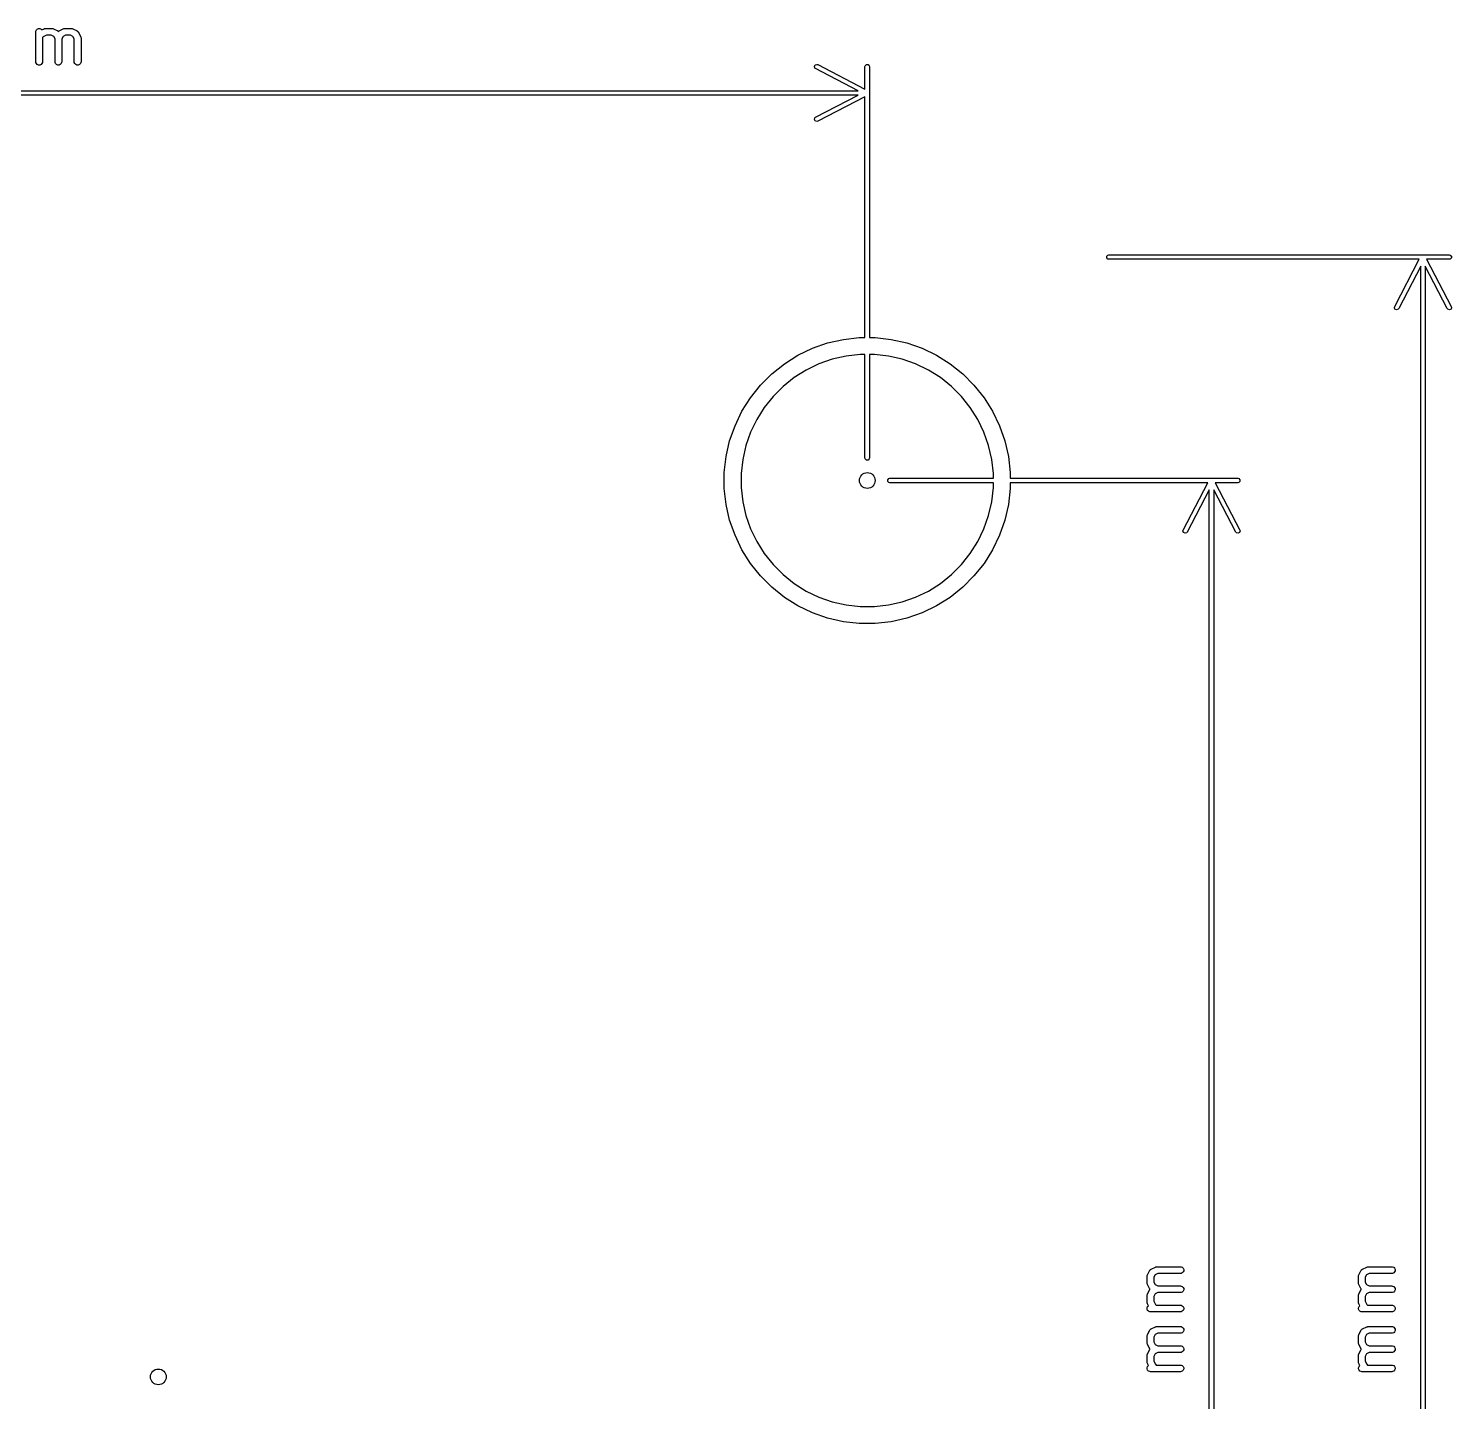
# Model space of a CAD drawing. Extents: x 4.57 to 7.12, y -5.03 to -2.67.
# Drawn here: x 5.867 to 7.116, y -3.885 to -2.68 of the extents above; entities that cross this region are included whole.
import ezdxf

# ---------------------------------------------------------------- set-up
doc = ezdxf.new("R2010")
doc.units = 0
doc.header["$MEASUREMENT"] = 0
doc.layers.add('BLACK', color=7, linetype='CONTINUOUS')

msp = doc.modelspace()

# ---------------------------------------------------------------- linework, layer by layer
at = {"layer": 'BLACK', "linetype": 'CONTINUOUS'}
for p, q in [((5.8738, -2.6831), (5.8739, -2.6825)), ((5.8738, -2.7094), (5.8738, -2.6831)), ((5.8739, -2.6825), (5.8743, -2.6815)), ((5.8743, -2.6815), (5.8751, -2.6807)), ((5.8751, -2.6807), (5.8762, -2.6802)), ((5.8762, -2.6802), (5.8773, -2.6802)), ((5.8773, -2.6802), (5.8784, -2.6807)), ((5.8784, -2.6807), (5.8792, -2.6814)), ((5.8792, -2.6814), (5.8811, -2.6805)), ((5.8811, -2.6805), (5.8816, -2.6803)), ((5.8816, -2.6803), (5.8817, -2.6803)), ((5.8817, -2.6803), (5.8818, -2.6802)), ((5.8818, -2.6802), (5.8824, -2.6802)), ((5.8824, -2.6802), (5.888, -2.6802)), ((5.888, -2.6802), (5.8886, -2.6802)), ((5.8886, -2.6802), (5.8887, -2.6803)), ((5.8887, -2.6803), (5.8888, -2.6803)), ((5.8888, -2.6803), (5.8893, -2.6805)), ((5.8893, -2.6805), (5.8931, -2.6823)), ((5.8931, -2.6823), (5.8932, -2.6824)), ((5.8932, -2.6824), (5.8932, -2.6824)), ((5.8932, -2.6824), (5.8933, -2.6825)), ((5.8933, -2.6825), (5.8936, -2.6827)), ((5.8936, -2.6827), (5.8936, -2.6827)), ((5.8936, -2.6827), (5.8937, -2.6827)), ((5.8937, -2.6827), (5.894, -2.6825)), ((5.894, -2.6825), (5.8941, -2.6824)), ((5.8941, -2.6824), (5.8942, -2.6823)), ((5.8941, -2.6824), (5.8941, -2.6824)), ((5.8942, -2.6823), (5.8979, -2.6805)), ((5.8979, -2.6805), (5.8985, -2.6803)), ((5.8985, -2.6803), (5.8986, -2.6803)), ((5.8986, -2.6803), (5.8987, -2.6802)), ((5.8987, -2.6802), (5.8993, -2.6802)), ((5.8993, -2.6802), (5.9049, -2.6802)), ((5.9049, -2.6802), (5.9055, -2.6802)), ((5.9055, -2.6802), (5.9056, -2.6803)), ((5.9056, -2.6803), (5.9057, -2.6803)), ((5.9057, -2.6803), (5.9062, -2.6805)), ((5.9062, -2.6805), (5.91, -2.6823)), ((5.91, -2.6823), (5.9101, -2.6824)), ((5.9101, -2.6824), (5.9101, -2.6824)), ((5.9101, -2.6824), (5.9102, -2.6825)), ((5.9102, -2.6825), (5.9105, -2.6827)), ((5.9105, -2.6827), (5.9107, -2.6829)), ((5.9107, -2.6829), (5.911, -2.6832)), ((5.911, -2.6832), (5.9112, -2.6835)), ((5.9112, -2.6835), (5.9112, -2.6835)), ((5.8804, -2.6874), (5.8797, -2.6881)), ((5.8797, -2.6881), (5.8797, -2.7094)), ((5.8831, -2.6861), (5.8804, -2.6874)), ((5.8873, -2.6861), (5.8831, -2.6861)), ((5.8896, -2.6872), (5.8873, -2.6861)), ((5.8907, -2.6894), (5.8896, -2.6872)), ((5.8907, -2.7094), (5.8907, -2.6894)), ((5.8977, -2.6872), (5.8966, -2.6894)), ((5.8966, -2.6894), (5.8966, -2.7094)), ((5.9, -2.6861), (5.8977, -2.6872)), ((5.9042, -2.6861), (5.9, -2.6861)), ((5.9064, -2.6872), (5.9042, -2.6861)), ((5.9076, -2.6894), (5.9064, -2.6872)), ((5.9076, -2.7094), (5.9076, -2.6894)), ((5.9112, -2.6835), (5.9112, -2.6836)), ((5.9112, -2.6836), (5.9113, -2.6837)), ((5.9113, -2.6837), (5.9132, -2.6874)), ((5.9132, -2.6874), (5.9134, -2.688)), ((5.9134, -2.688), (5.9134, -2.6881)), ((5.9134, -2.6881), (5.9134, -2.6882)), ((5.9134, -2.6882), (5.9135, -2.6887)), ((5.9135, -2.6887), (5.9135, -2.7094)), ((5.8739, -2.7099), (5.8738, -2.7094)), ((5.8743, -2.711), (5.8739, -2.7099)), ((5.8751, -2.7118), (5.8743, -2.711)), ((5.8762, -2.7123), (5.8751, -2.7118)), ((5.8773, -2.7123), (5.8762, -2.7123)), ((5.8784, -2.7118), (5.8773, -2.7123)), ((5.8792, -2.711), (5.8784, -2.7118)), ((5.8797, -2.7099), (5.8792, -2.711)), ((5.8797, -2.7094), (5.8797, -2.7099)), ((5.8907, -2.7099), (5.8907, -2.7094)), ((5.8912, -2.711), (5.8907, -2.7099)), ((5.892, -2.7118), (5.8912, -2.711)), ((5.8931, -2.7123), (5.892, -2.7118)), ((5.8942, -2.7123), (5.8931, -2.7123)), ((5.8953, -2.7118), (5.8942, -2.7123)), ((5.8961, -2.711), (5.8953, -2.7118)), ((5.8965, -2.7099), (5.8961, -2.711)), ((5.8966, -2.7094), (5.8965, -2.7099)), ((5.9076, -2.7099), (5.9076, -2.7094)), ((5.9081, -2.711), (5.9076, -2.7099)), ((5.9089, -2.7118), (5.9081, -2.711)), ((5.9099, -2.7123), (5.9089, -2.7118)), ((5.9111, -2.7123), (5.9099, -2.7123)), ((5.9122, -2.7118), (5.9111, -2.7123)), ((5.913, -2.711), (5.9122, -2.7118)), ((5.9134, -2.7099), (5.913, -2.711)), ((5.9135, -2.7094), (5.9134, -2.7099)), ((6.5568, -2.7135), (6.5575, -2.7121)), ((6.5572, -2.7149), (6.5568, -2.7135)), ((6.5578, -2.7154), (6.5572, -2.7149)), ((6.5575, -2.7121), (6.5589, -2.7117)), ((6.595, -2.7348), (6.5578, -2.7154)), ((6.5589, -2.7117), (6.5596, -2.7119)), ((6.5596, -2.7119), (6.6011, -2.7335)), ((6.6011, -2.7136), (6.6013, -2.7129)), ((6.6011, -2.7335), (6.6011, -2.7136)), ((6.6013, -2.7129), (6.6023, -2.7118)), ((6.6023, -2.7118), (6.6038, -2.7118)), ((6.6038, -2.7118), (6.6049, -2.7129)), ((6.6049, -2.7129), (6.6051, -2.7136)), ((6.6051, -2.7136), (6.6051, -2.9513)), ((5.0348, -2.7348), (6.595, -2.7348)), ((6.595, -2.7387), (5.0348, -2.7387)), ((6.5578, -2.7581), (6.595, -2.7387)), ((6.6011, -2.74), (6.5596, -2.7616)), ((6.6011, -2.9513), (6.6011, -2.74)), ((6.5572, -2.7586), (6.5578, -2.7581)), ((6.5568, -2.76), (6.5572, -2.7586)), ((6.5575, -2.7613), (6.5568, -2.76)), ((6.5589, -2.7618), (6.5575, -2.7613)), ((6.5596, -2.7616), (6.5589, -2.7618)), ((6.8131, -2.8799), (6.8141, -2.8789)), ((6.8131, -2.8814), (6.8131, -2.8799)), ((6.8141, -2.8825), (6.8131, -2.8814)), ((6.8141, -2.8789), (6.8149, -2.8787)), ((6.8149, -2.8826), (6.8141, -2.8825)), ((6.8149, -2.8787), (7.1136, -2.8787)), ((7.0872, -2.8826), (6.8149, -2.8826)), ((7.0657, -2.9241), (7.0872, -2.8826)), ((7.1136, -2.8826), (7.0937, -2.8826)), ((7.0937, -2.8826), (7.1153, -2.9241)), ((7.1136, -2.8787), (7.1143, -2.8789)), ((7.1143, -2.8825), (7.1136, -2.8826)), ((7.1143, -2.8789), (7.1154, -2.8799)), ((7.1154, -2.8814), (7.1143, -2.8825)), ((7.1154, -2.8799), (7.1154, -2.8814)), ((7.0885, -2.8887), (7.0692, -2.9259)), ((7.0885, -4.8411), (7.0885, -2.8887)), ((7.1118, -2.9259), (7.0925, -2.8887)), ((7.0925, -2.8887), (7.0925, -4.8411)), ((7.0654, -2.9248), (7.0657, -2.9241)), ((7.0659, -2.9263), (7.0654, -2.9248)), ((7.0672, -2.927), (7.0659, -2.9263)), ((7.0687, -2.9265), (7.0672, -2.927)), ((7.0692, -2.9259), (7.0687, -2.9265)), ((7.1123, -2.9265), (7.1118, -2.9259)), ((7.1138, -2.927), (7.1123, -2.9265)), ((7.1151, -2.9263), (7.1138, -2.927)), ((7.1155, -2.9248), (7.1151, -2.9263)), ((7.1153, -2.9241), (7.1155, -2.9248)), ((6.555, -2.9607), (6.5683, -2.956)), ((6.5683, -2.956), (6.5821, -2.9529)), ((6.5821, -2.9529), (6.596, -2.9513)), ((6.596, -2.9513), (6.6011, -2.9513)), ((6.6051, -2.9513), (6.6101, -2.9513)), ((6.6101, -2.9513), (6.6241, -2.9529)), ((6.6241, -2.9529), (6.6379, -2.956)), ((6.6379, -2.956), (6.6512, -2.9607)), ((6.5304, -2.9743), (6.5423, -2.9668)), ((6.5423, -2.9668), (6.555, -2.9607)), ((6.5724, -2.9703), (6.5607, -2.9744)), ((6.5845, -2.9675), (6.5724, -2.9703)), ((6.5969, -2.9661), (6.5845, -2.9675)), ((6.6011, -2.9661), (6.5969, -2.9661)), ((6.6011, -3.057), (6.6011, -2.9661)), ((6.6093, -2.9661), (6.6051, -2.9661)), ((6.6051, -2.9661), (6.6051, -3.057)), ((6.6216, -2.9675), (6.6093, -2.9661)), ((6.6338, -2.9703), (6.6216, -2.9675)), ((6.6455, -2.9744), (6.6338, -2.9703)), ((6.6512, -2.9607), (6.6638, -2.9668)), ((6.6638, -2.9668), (6.6758, -2.9743)), ((6.5194, -2.9831), (6.5304, -2.9743)), ((6.5495, -2.9798), (6.539, -2.9864)), ((6.5607, -2.9744), (6.5495, -2.9798)), ((6.6567, -2.9798), (6.6455, -2.9744)), ((6.6672, -2.9864), (6.6567, -2.9798)), ((6.6758, -2.9743), (6.6868, -2.9831)), ((6.5007, -3.0041), (6.5094, -2.993)), ((6.5094, -2.993), (6.5194, -2.9831)), ((6.5293, -2.9941), (6.5205, -3.0029)), ((6.539, -2.9864), (6.5293, -2.9941)), ((6.6769, -2.9941), (6.6672, -2.9864)), ((6.6857, -3.0029), (6.6769, -2.9941)), ((6.6868, -2.9831), (6.6967, -2.993)), ((6.6967, -2.993), (6.7055, -3.0041)), ((6.4932, -3.016), (6.5007, -3.0041)), ((6.5205, -3.0029), (6.5127, -3.0126)), ((6.6934, -3.0126), (6.6857, -3.0029)), ((6.7055, -3.0041), (6.713, -3.016)), ((6.4871, -3.0287), (6.4932, -3.016)), ((6.5127, -3.0126), (6.5061, -3.0231)), ((6.7, -3.0231), (6.6934, -3.0126)), ((6.713, -3.016), (6.7191, -3.0287)), ((6.4824, -3.042), (6.4871, -3.0287)), ((6.5061, -3.0231), (6.5007, -3.0343)), ((6.7054, -3.0343), (6.7, -3.0231)), ((6.7191, -3.0287), (6.7238, -3.042)), ((6.4793, -3.0557), (6.4824, -3.042)), ((6.5007, -3.0343), (6.4966, -3.0461)), ((6.7095, -3.0461), (6.7054, -3.0343)), ((6.7238, -3.042), (6.7269, -3.0557)), ((6.4777, -3.0697), (6.4793, -3.0557)), ((6.4966, -3.0461), (6.4939, -3.0582)), ((6.6013, -3.0578), (6.6011, -3.057)), ((6.6023, -3.0589), (6.6013, -3.0578)), ((6.6049, -3.0578), (6.6038, -3.0589)), ((6.6051, -3.057), (6.6049, -3.0578)), ((6.7123, -3.0582), (6.7095, -3.0461)), ((6.7269, -3.0557), (6.7285, -3.0697)), ((6.4777, -3.0705), (6.4777, -3.0697)), ((6.4939, -3.0582), (6.4925, -3.0705)), ((6.6038, -3.0589), (6.6023, -3.0589)), ((6.7137, -3.0705), (6.7123, -3.0582)), ((6.7285, -3.0697), (6.7285, -3.0748)), ((6.4777, -3.0838), (6.4777, -3.0705)), ((6.4925, -3.0705), (6.4925, -3.0829)), ((6.621, -3.076), (6.622, -3.0749)), ((6.621, -3.0775), (6.621, -3.076)), ((6.622, -3.0786), (6.621, -3.0775)), ((6.622, -3.0749), (6.6228, -3.0748)), ((6.6228, -3.0787), (6.622, -3.0786)), ((6.6228, -3.0748), (6.7137, -3.0748)), ((6.7137, -3.0787), (6.6228, -3.0787)), ((6.7137, -3.0748), (6.7137, -3.0705)), ((6.7137, -3.0829), (6.7137, -3.0787)), ((6.7285, -3.0748), (6.9282, -3.0748)), ((6.9018, -3.0787), (6.7285, -3.0787)), ((6.7285, -3.0787), (6.7285, -3.0838)), ((6.8803, -3.1202), (6.9018, -3.0787)), ((6.9282, -3.0787), (6.9083, -3.0787)), ((6.9083, -3.0787), (6.9299, -3.1202)), ((6.9282, -3.0748), (6.9289, -3.0749)), ((6.9289, -3.0786), (6.9282, -3.0787)), ((6.9289, -3.0749), (6.93, -3.076)), ((6.93, -3.0775), (6.9289, -3.0786)), ((6.93, -3.076), (6.93, -3.0775)), ((6.4793, -3.0978), (6.4777, -3.0838)), ((6.4925, -3.0829), (6.4939, -3.0953)), ((6.4939, -3.0953), (6.4966, -3.1074)), ((6.7095, -3.1074), (6.7123, -3.0953)), ((6.7123, -3.0953), (6.7137, -3.0829)), ((6.7285, -3.0838), (6.7269, -3.0978)), ((6.9031, -3.0848), (6.8837, -3.122)), ((6.9031, -4.6451), (6.9031, -3.0848)), ((6.9264, -3.122), (6.9071, -3.0848)), ((6.9071, -3.0848), (6.9071, -4.6451)), ((6.4824, -3.1115), (6.4793, -3.0978)), ((6.4966, -3.1074), (6.5007, -3.1191)), ((6.7054, -3.1191), (6.7095, -3.1074)), ((6.7269, -3.0978), (6.7238, -3.1115)), ((6.4871, -3.1248), (6.4824, -3.1115)), ((6.5007, -3.1191), (6.5061, -3.1303)), ((6.7, -3.1303), (6.7054, -3.1191)), ((6.7238, -3.1115), (6.7191, -3.1248)), ((6.88, -3.1209), (6.8803, -3.1202)), ((6.9299, -3.1202), (6.9301, -3.1209)), ((6.4932, -3.1375), (6.4871, -3.1248)), ((6.5061, -3.1303), (6.5127, -3.1408)), ((6.6934, -3.1408), (6.7, -3.1303)), ((6.7191, -3.1248), (6.713, -3.1375)), ((6.8805, -3.1223), (6.88, -3.1209)), ((6.8818, -3.123), (6.8805, -3.1223)), ((6.8833, -3.1226), (6.8818, -3.123)), ((6.8837, -3.122), (6.8833, -3.1226)), ((6.9269, -3.1226), (6.9264, -3.122)), ((6.9283, -3.123), (6.9269, -3.1226)), ((6.9297, -3.1223), (6.9283, -3.123)), ((6.9301, -3.1209), (6.9297, -3.1223)), ((6.5007, -3.1494), (6.4932, -3.1375)), ((6.5127, -3.1408), (6.5205, -3.1505)), ((6.6857, -3.1505), (6.6934, -3.1408)), ((6.713, -3.1375), (6.7055, -3.1494)), ((6.5094, -3.1604), (6.5007, -3.1494)), ((6.5205, -3.1505), (6.5293, -3.1593)), ((6.6769, -3.1593), (6.6857, -3.1505)), ((6.7055, -3.1494), (6.6967, -3.1604)), ((6.5194, -3.1704), (6.5094, -3.1604)), ((6.5293, -3.1593), (6.539, -3.1671)), ((6.539, -3.1671), (6.5495, -3.1737)), ((6.6567, -3.1737), (6.6672, -3.1671)), ((6.6672, -3.1671), (6.6769, -3.1593)), ((6.6967, -3.1604), (6.6868, -3.1704)), ((6.5304, -3.1792), (6.5194, -3.1704)), ((6.5423, -3.1867), (6.5304, -3.1792)), ((6.5495, -3.1737), (6.5607, -3.1791)), ((6.5607, -3.1791), (6.5724, -3.1832)), ((6.6338, -3.1832), (6.6455, -3.1791)), ((6.6455, -3.1791), (6.6567, -3.1737)), ((6.6758, -3.1792), (6.6638, -3.1867)), ((6.6868, -3.1704), (6.6758, -3.1792)), ((6.555, -3.1928), (6.5423, -3.1867)), ((6.5683, -3.1974), (6.555, -3.1928)), ((6.5724, -3.1832), (6.5845, -3.1859)), ((6.5845, -3.1859), (6.5969, -3.1873)), ((6.5969, -3.1873), (6.6093, -3.1873)), ((6.6093, -3.1873), (6.6216, -3.1859)), ((6.6216, -3.1859), (6.6338, -3.1832)), ((6.6512, -3.1928), (6.6379, -3.1974)), ((6.6638, -3.1867), (6.6512, -3.1928)), ((6.5821, -3.2006), (6.5683, -3.1974)), ((6.596, -3.2021), (6.5821, -3.2006)), ((6.6101, -3.2021), (6.596, -3.2021)), ((6.6241, -3.2006), (6.6101, -3.2021)), ((6.6379, -3.1974), (6.6241, -3.2006)), ((6.8508, -3.7697), (6.851, -3.7694)), ((6.851, -3.7694), (6.8513, -3.7691)), ((6.8513, -3.7691), (6.8515, -3.7689)), ((6.8515, -3.7689), (6.8518, -3.7687)), ((6.8518, -3.7687), (6.8519, -3.7686)), ((6.8519, -3.7686), (6.852, -3.7685)), ((6.8519, -3.7686), (6.8519, -3.7686)), ((6.852, -3.7685), (6.8558, -3.7667)), ((6.8558, -3.7667), (6.8563, -3.7665)), ((6.8563, -3.7665), (6.8564, -3.7665)), ((6.8564, -3.7665), (6.8565, -3.7664)), ((6.8565, -3.7664), (6.8571, -3.7664)), ((6.8571, -3.7664), (6.8777, -3.7664)), ((6.8777, -3.7664), (6.8783, -3.7664)), ((6.8783, -3.7664), (6.8794, -3.7669)), ((6.8794, -3.7669), (6.8802, -3.7677)), ((6.8802, -3.7677), (6.8806, -3.7687)), ((6.8806, -3.7687), (6.8806, -3.7699)), ((7.0362, -3.7697), (7.0364, -3.7694)), ((7.0364, -3.7694), (7.0367, -3.7691)), ((7.0367, -3.7691), (7.0369, -3.7689)), ((7.0369, -3.7689), (7.0372, -3.7687)), ((7.0372, -3.7687), (7.0373, -3.7686)), ((7.0373, -3.7686), (7.0374, -3.7685)), ((7.0373, -3.7686), (7.0373, -3.7686)), ((7.0374, -3.7685), (7.0412, -3.7667)), ((7.0412, -3.7667), (7.0417, -3.7665)), ((7.0417, -3.7665), (7.0418, -3.7665)), ((7.0418, -3.7665), (7.0419, -3.7664)), ((7.0419, -3.7664), (7.0425, -3.7664)), ((7.0425, -3.7664), (7.0631, -3.7664)), ((7.0631, -3.7664), (7.0637, -3.7664)), ((7.0637, -3.7664), (7.0648, -3.7669)), ((7.0648, -3.7669), (7.0656, -3.7677)), ((7.0656, -3.7677), (7.066, -3.7687)), ((7.066, -3.7687), (7.066, -3.7699)), ((6.8485, -3.7749), (6.8486, -3.7744)), ((6.8485, -3.7806), (6.8485, -3.7749)), ((6.8486, -3.7811), (6.8485, -3.7806)), ((6.8486, -3.7742), (6.8488, -3.7736)), ((6.8486, -3.7743), (6.8486, -3.7742)), ((6.8486, -3.7744), (6.8486, -3.7743)), ((6.8486, -3.7812), (6.8486, -3.7811)), ((6.8486, -3.7813), (6.8486, -3.7812)), ((6.8488, -3.7819), (6.8486, -3.7813)), ((6.8488, -3.7736), (6.8507, -3.7699)), ((6.8507, -3.7856), (6.8488, -3.7819)), ((6.8507, -3.7699), (6.8508, -3.7698)), ((6.8508, -3.7698), (6.8508, -3.7697)), ((6.8508, -3.7697), (6.8508, -3.7697)), ((6.8556, -3.7734), (6.8544, -3.7756)), ((6.8544, -3.7756), (6.8544, -3.7799)), ((6.8544, -3.7799), (6.8556, -3.7821)), ((6.8578, -3.7723), (6.8556, -3.7734)), ((6.8777, -3.7723), (6.8578, -3.7723)), ((6.8783, -3.7722), (6.8777, -3.7723)), ((6.8794, -3.7718), (6.8783, -3.7722)), ((6.8802, -3.7709), (6.8794, -3.7718)), ((6.8806, -3.7699), (6.8802, -3.7709)), ((7.0339, -3.7749), (7.034, -3.7744)), ((7.0339, -3.7806), (7.0339, -3.7749)), ((7.034, -3.7811), (7.0339, -3.7806)), ((7.034, -3.7742), (7.0342, -3.7736)), ((7.034, -3.7743), (7.034, -3.7742)), ((7.034, -3.7744), (7.034, -3.7743)), ((7.034, -3.7812), (7.034, -3.7811)), ((7.034, -3.7813), (7.034, -3.7812)), ((7.0342, -3.7819), (7.034, -3.7813)), ((7.0342, -3.7736), (7.0361, -3.7699)), ((7.0361, -3.7856), (7.0342, -3.7819)), ((7.0361, -3.7699), (7.0362, -3.7698)), ((7.0362, -3.7698), (7.0362, -3.7697)), ((7.0362, -3.7697), (7.0362, -3.7697)), ((7.041, -3.7734), (7.0398, -3.7756)), ((7.0398, -3.7756), (7.0398, -3.7799)), ((7.0398, -3.7799), (7.041, -3.7821)), ((7.0432, -3.7723), (7.041, -3.7734)), ((7.0631, -3.7723), (7.0432, -3.7723)), ((7.0637, -3.7722), (7.0631, -3.7723)), ((7.0648, -3.7718), (7.0637, -3.7722)), ((7.0656, -3.7709), (7.0648, -3.7718)), ((7.066, -3.7699), (7.0656, -3.7709)), ((6.8485, -3.7918), (6.8486, -3.7912)), ((6.8485, -3.7974), (6.8485, -3.7918)), ((6.8486, -3.791), (6.8488, -3.7905)), ((6.8486, -3.7911), (6.8486, -3.791)), ((6.8486, -3.7912), (6.8486, -3.7911)), ((6.8488, -3.7905), (6.8507, -3.7867)), ((6.8508, -3.7857), (6.8507, -3.7856)), ((6.8507, -3.7867), (6.8508, -3.7866)), ((6.8508, -3.7858), (6.8508, -3.7857)), ((6.851, -3.7861), (6.8508, -3.7858)), ((6.8508, -3.7858), (6.8508, -3.7858)), ((6.8508, -3.7865), (6.851, -3.7862)), ((6.8508, -3.7866), (6.8508, -3.7865)), ((6.8508, -3.7866), (6.8508, -3.7866)), ((6.8511, -3.7862), (6.851, -3.7861)), ((6.851, -3.7862), (6.8511, -3.7862)), ((6.8556, -3.7903), (6.8544, -3.7925)), ((6.8544, -3.7925), (6.8544, -3.7967)), ((6.8556, -3.7821), (6.8578, -3.7832)), ((6.8578, -3.7891), (6.8556, -3.7903)), ((6.8578, -3.7832), (6.8777, -3.7832)), ((6.8777, -3.7891), (6.8578, -3.7891)), ((6.8777, -3.7832), (6.8783, -3.7833)), ((6.8783, -3.7891), (6.8777, -3.7891)), ((6.8783, -3.7833), (6.8794, -3.7837)), ((6.8794, -3.7886), (6.8783, -3.7891)), ((6.8794, -3.7837), (6.8802, -3.7845)), ((6.8802, -3.7878), (6.8794, -3.7886)), ((6.8802, -3.7845), (6.8806, -3.7856)), ((6.8806, -3.7868), (6.8802, -3.7878)), ((6.8806, -3.7856), (6.8806, -3.7868)), ((7.0339, -3.7918), (7.034, -3.7912)), ((7.0339, -3.7974), (7.0339, -3.7918)), ((7.034, -3.791), (7.0342, -3.7905)), ((7.034, -3.7911), (7.034, -3.791)), ((7.034, -3.7912), (7.034, -3.7911)), ((7.0342, -3.7905), (7.0361, -3.7867)), ((7.0362, -3.7857), (7.0361, -3.7856)), ((7.0361, -3.7867), (7.0362, -3.7866)), ((7.0362, -3.7858), (7.0362, -3.7857)), ((7.0364, -3.7861), (7.0362, -3.7858)), ((7.0362, -3.7858), (7.0362, -3.7858)), ((7.0362, -3.7865), (7.0364, -3.7862)), ((7.0362, -3.7866), (7.0362, -3.7865)), ((7.0362, -3.7866), (7.0362, -3.7866)), ((7.0365, -3.7862), (7.0364, -3.7861)), ((7.0364, -3.7862), (7.0365, -3.7862)), ((7.041, -3.7903), (7.0398, -3.7925)), ((7.0398, -3.7925), (7.0398, -3.7967)), ((7.041, -3.7821), (7.0432, -3.7832)), ((7.0432, -3.7891), (7.041, -3.7903)), ((7.0432, -3.7832), (7.0631, -3.7832)), ((7.0631, -3.7891), (7.0432, -3.7891)), ((7.0631, -3.7832), (7.0637, -3.7833)), ((7.0637, -3.7891), (7.0631, -3.7891)), ((7.0637, -3.7833), (7.0648, -3.7837)), ((7.0648, -3.7886), (7.0637, -3.7891)), ((7.0648, -3.7837), (7.0656, -3.7845)), ((7.0656, -3.7878), (7.0648, -3.7886)), ((7.0656, -3.7845), (7.066, -3.7856)), ((7.066, -3.7868), (7.0656, -3.7878)), ((7.066, -3.7856), (7.066, -3.7868)), ((6.8486, -3.798), (6.8485, -3.7974)), ((6.8486, -3.7981), (6.8486, -3.798)), ((6.8486, -3.7982), (6.8486, -3.7981)), ((6.8488, -3.7988), (6.8486, -3.7982)), ((6.8486, -3.8025), (6.849, -3.8014)), ((6.8486, -3.8036), (6.8486, -3.8025)), ((6.849, -3.8047), (6.8486, -3.8036)), ((6.8498, -3.8006), (6.8488, -3.7988)), ((6.849, -3.8014), (6.8498, -3.8006)), ((6.8498, -3.8055), (6.849, -3.8047)), ((6.8509, -3.8059), (6.8498, -3.8055)), ((6.8515, -3.806), (6.8509, -3.8059)), ((6.8777, -3.806), (6.8515, -3.806)), ((6.8544, -3.7967), (6.8558, -3.7994)), ((6.8558, -3.7994), (6.8564, -3.8001)), ((6.8564, -3.8001), (6.8777, -3.8001)), ((6.8777, -3.8001), (6.8783, -3.8002)), ((6.8783, -3.8059), (6.8777, -3.806)), ((6.8783, -3.8002), (6.8794, -3.8006)), ((6.8794, -3.8055), (6.8783, -3.8059)), ((6.8794, -3.8006), (6.8802, -3.8014)), ((6.8802, -3.8047), (6.8794, -3.8055)), ((6.8802, -3.8014), (6.8806, -3.8025)), ((6.8806, -3.8036), (6.8802, -3.8047)), ((6.8806, -3.8025), (6.8806, -3.8036)), ((7.034, -3.798), (7.0339, -3.7974)), ((7.034, -3.7981), (7.034, -3.798)), ((7.034, -3.7982), (7.034, -3.7981)), ((7.0342, -3.7988), (7.034, -3.7982)), ((7.034, -3.8025), (7.0344, -3.8014)), ((7.034, -3.8036), (7.034, -3.8025)), ((7.0344, -3.8047), (7.034, -3.8036)), ((7.0352, -3.8006), (7.0342, -3.7988)), ((7.0344, -3.8014), (7.0352, -3.8006)), ((7.0352, -3.8055), (7.0344, -3.8047)), ((7.0363, -3.8059), (7.0352, -3.8055)), ((7.0369, -3.806), (7.0363, -3.8059)), ((7.0631, -3.806), (7.0369, -3.806)), ((7.0398, -3.7967), (7.0412, -3.7994)), ((7.0412, -3.7994), (7.0418, -3.8001)), ((7.0418, -3.8001), (7.0631, -3.8001)), ((7.0631, -3.8001), (7.0637, -3.8002)), ((7.0637, -3.8059), (7.0631, -3.806)), ((7.0637, -3.8002), (7.0648, -3.8006)), ((7.0648, -3.8055), (7.0637, -3.8059)), ((7.0648, -3.8006), (7.0656, -3.8014)), ((7.0656, -3.8047), (7.0648, -3.8055)), ((7.0656, -3.8014), (7.066, -3.8025)), ((7.066, -3.8036), (7.0656, -3.8047)), ((7.066, -3.8025), (7.066, -3.8036)), ((6.852, -3.821), (6.8558, -3.8192)), ((6.8558, -3.8192), (6.8563, -3.819)), ((6.8563, -3.819), (6.8564, -3.8189)), ((6.8564, -3.8189), (6.8565, -3.8189)), ((6.8565, -3.8189), (6.8571, -3.8188)), ((6.8571, -3.8188), (6.8777, -3.8188)), ((6.8777, -3.8188), (6.8783, -3.8189)), ((6.8783, -3.8189), (6.8794, -3.8193)), ((7.0374, -3.821), (7.0412, -3.8192)), ((7.0412, -3.8192), (7.0417, -3.819)), ((7.0417, -3.819), (7.0418, -3.8189)), ((7.0418, -3.8189), (7.0419, -3.8189)), ((7.0419, -3.8189), (7.0425, -3.8188)), ((7.0425, -3.8188), (7.0631, -3.8188)), ((7.0631, -3.8188), (7.0637, -3.8189)), ((7.0637, -3.8189), (7.0648, -3.8193)), ((6.8485, -3.8274), (6.8486, -3.8268)), ((6.8485, -3.8331), (6.8485, -3.8274)), ((6.8486, -3.8266), (6.8488, -3.8261)), ((6.8486, -3.8268), (6.8486, -3.8266)), ((6.8486, -3.8268), (6.8486, -3.8268)), ((6.8488, -3.8261), (6.8507, -3.8224)), ((6.8507, -3.8224), (6.8508, -3.8223)), ((6.8508, -3.8222), (6.851, -3.8219)), ((6.8508, -3.8223), (6.8508, -3.8222)), ((6.8508, -3.8222), (6.8508, -3.8222)), ((6.851, -3.8219), (6.8513, -3.8216)), ((6.8513, -3.8216), (6.8515, -3.8213)), ((6.8515, -3.8213), (6.8518, -3.8212)), ((6.8518, -3.8212), (6.8519, -3.8211)), ((6.8519, -3.8211), (6.852, -3.821)), ((6.8519, -3.8211), (6.8519, -3.8211)), ((6.8556, -3.8259), (6.8544, -3.8281)), ((6.8544, -3.8281), (6.8544, -3.8324)), ((6.8578, -3.8248), (6.8556, -3.8259)), ((6.8777, -3.8248), (6.8578, -3.8248)), ((6.8783, -3.8247), (6.8777, -3.8248)), ((6.8794, -3.8243), (6.8783, -3.8247)), ((6.8794, -3.8193), (6.8802, -3.8202)), ((6.8802, -3.8234), (6.8794, -3.8243)), ((6.8802, -3.8202), (6.8806, -3.8212)), ((6.8806, -3.8224), (6.8802, -3.8234)), ((6.8806, -3.8212), (6.8806, -3.8224)), ((7.0339, -3.8274), (7.034, -3.8268)), ((7.0339, -3.8331), (7.0339, -3.8274)), ((7.034, -3.8266), (7.0342, -3.8261)), ((7.034, -3.8268), (7.034, -3.8266)), ((7.034, -3.8268), (7.034, -3.8268)), ((7.0342, -3.8261), (7.0361, -3.8224)), ((7.0361, -3.8224), (7.0362, -3.8223)), ((7.0362, -3.8222), (7.0364, -3.8219)), ((7.0362, -3.8223), (7.0362, -3.8222)), ((7.0362, -3.8222), (7.0362, -3.8222)), ((7.0364, -3.8219), (7.0367, -3.8216)), ((7.0367, -3.8216), (7.0369, -3.8213)), ((7.0369, -3.8213), (7.0372, -3.8212)), ((7.0372, -3.8212), (7.0373, -3.8211)), ((7.0373, -3.8211), (7.0374, -3.821)), ((7.0373, -3.8211), (7.0373, -3.8211)), ((7.041, -3.8259), (7.0398, -3.8281)), ((7.0398, -3.8281), (7.0398, -3.8324)), ((7.0432, -3.8248), (7.041, -3.8259)), ((7.0631, -3.8248), (7.0432, -3.8248)), ((7.0637, -3.8247), (7.0631, -3.8248)), ((7.0648, -3.8243), (7.0637, -3.8247)), ((7.0648, -3.8193), (7.0656, -3.8202)), ((7.0656, -3.8234), (7.0648, -3.8243)), ((7.0656, -3.8202), (7.066, -3.8212)), ((7.066, -3.8224), (7.0656, -3.8234)), ((7.066, -3.8212), (7.066, -3.8224)), ((6.8486, -3.8336), (6.8485, -3.8331)), ((6.8485, -3.8443), (6.8486, -3.8437)), ((6.8486, -3.8337), (6.8486, -3.8336)), ((6.8486, -3.8338), (6.8486, -3.8337)), ((6.8488, -3.8344), (6.8486, -3.8338)), ((6.8486, -3.8435), (6.8488, -3.843)), ((6.8486, -3.8436), (6.8486, -3.8435)), ((6.8486, -3.8437), (6.8486, -3.8436)), ((6.8507, -3.8381), (6.8488, -3.8344)), ((6.8488, -3.843), (6.8507, -3.8392)), ((6.8508, -3.8382), (6.8507, -3.8381)), ((6.8507, -3.8392), (6.8508, -3.8391)), ((6.8508, -3.8383), (6.8508, -3.8382)), ((6.851, -3.8386), (6.8508, -3.8383)), ((6.8508, -3.8383), (6.8508, -3.8383)), ((6.8508, -3.839), (6.851, -3.8387)), ((6.8508, -3.8391), (6.8508, -3.839)), ((6.8508, -3.8391), (6.8508, -3.8391)), ((6.8511, -3.8387), (6.851, -3.8386)), ((6.851, -3.8387), (6.8511, -3.8387)), ((6.8544, -3.8324), (6.8556, -3.8346)), ((6.8556, -3.8428), (6.8544, -3.845)), ((6.8556, -3.8346), (6.8578, -3.8357)), ((6.8578, -3.8416), (6.8556, -3.8428)), ((6.8578, -3.8357), (6.8777, -3.8357)), ((6.8777, -3.8416), (6.8578, -3.8416)), ((6.8777, -3.8357), (6.8783, -3.8358)), ((6.8783, -3.8416), (6.8777, -3.8416)), ((6.8783, -3.8358), (6.8794, -3.8362)), ((6.8794, -3.8411), (6.8783, -3.8416)), ((6.8794, -3.8362), (6.8802, -3.837)), ((6.8802, -3.8403), (6.8794, -3.8411)), ((6.8802, -3.837), (6.8806, -3.8381)), ((6.8806, -3.8393), (6.8802, -3.8403)), ((6.8806, -3.8381), (6.8806, -3.8393)), ((7.034, -3.8336), (7.0339, -3.8331)), ((7.0339, -3.8443), (7.034, -3.8437)), ((7.034, -3.8337), (7.034, -3.8336)), ((7.034, -3.8338), (7.034, -3.8337)), ((7.0342, -3.8344), (7.034, -3.8338)), ((7.034, -3.8435), (7.0342, -3.843)), ((7.034, -3.8436), (7.034, -3.8435)), ((7.034, -3.8437), (7.034, -3.8436)), ((7.0361, -3.8381), (7.0342, -3.8344)), ((7.0342, -3.843), (7.0361, -3.8392)), ((7.0362, -3.8382), (7.0361, -3.8381)), ((7.0361, -3.8392), (7.0362, -3.8391)), ((7.0362, -3.8383), (7.0362, -3.8382)), ((7.0364, -3.8386), (7.0362, -3.8383)), ((7.0362, -3.8383), (7.0362, -3.8383)), ((7.0362, -3.839), (7.0364, -3.8387)), ((7.0362, -3.8391), (7.0362, -3.839)), ((7.0362, -3.8391), (7.0362, -3.8391)), ((7.0365, -3.8387), (7.0364, -3.8386)), ((7.0364, -3.8387), (7.0365, -3.8387)), ((7.0398, -3.8324), (7.041, -3.8346)), ((7.041, -3.8428), (7.0398, -3.845)), ((7.041, -3.8346), (7.0432, -3.8357)), ((7.0432, -3.8416), (7.041, -3.8428)), ((7.0432, -3.8357), (7.0631, -3.8357)), ((7.0631, -3.8416), (7.0432, -3.8416)), ((7.0631, -3.8357), (7.0637, -3.8358)), ((7.0637, -3.8416), (7.0631, -3.8416)), ((7.0637, -3.8358), (7.0648, -3.8362)), ((7.0648, -3.8411), (7.0637, -3.8416)), ((7.0648, -3.8362), (7.0656, -3.837)), ((7.0656, -3.8403), (7.0648, -3.8411)), ((7.0656, -3.837), (7.066, -3.8381)), ((7.066, -3.8393), (7.0656, -3.8403)), ((7.066, -3.8381), (7.066, -3.8393)), ((6.8485, -3.8499), (6.8485, -3.8443)), ((6.8486, -3.8505), (6.8485, -3.8499)), ((6.8486, -3.8506), (6.8486, -3.8505)), ((6.8486, -3.8507), (6.8486, -3.8506)), ((6.8488, -3.8512), (6.8486, -3.8507)), ((6.8486, -3.855), (6.849, -3.8539)), ((6.8486, -3.8561), (6.8486, -3.855)), ((6.849, -3.8572), (6.8486, -3.8561)), ((6.8498, -3.8531), (6.8488, -3.8512)), ((6.849, -3.8539), (6.8498, -3.8531)), ((6.8544, -3.845), (6.8544, -3.8492)), ((6.8544, -3.8492), (6.8558, -3.8519)), ((6.8558, -3.8519), (6.8564, -3.8526)), ((6.8564, -3.8526), (6.8777, -3.8526)), ((6.8777, -3.8526), (6.8783, -3.8527)), ((6.8783, -3.8527), (6.8794, -3.8531)), ((6.8794, -3.8531), (6.8802, -3.8539)), ((6.8802, -3.8539), (6.8806, -3.855)), ((6.8806, -3.8561), (6.8802, -3.8572)), ((6.8806, -3.855), (6.8806, -3.8561)), ((7.0339, -3.8499), (7.0339, -3.8443)), ((7.034, -3.8505), (7.0339, -3.8499)), ((7.034, -3.8506), (7.034, -3.8505)), ((7.034, -3.8507), (7.034, -3.8506)), ((7.0342, -3.8512), (7.034, -3.8507)), ((7.034, -3.855), (7.0344, -3.8539)), ((7.034, -3.8561), (7.034, -3.855)), ((7.0344, -3.8572), (7.034, -3.8561)), ((7.0352, -3.8531), (7.0342, -3.8512)), ((7.0344, -3.8539), (7.0352, -3.8531)), ((7.0398, -3.845), (7.0398, -3.8492)), ((7.0398, -3.8492), (7.0412, -3.8519)), ((7.0412, -3.8519), (7.0418, -3.8526)), ((7.0418, -3.8526), (7.0631, -3.8526)), ((7.0631, -3.8526), (7.0637, -3.8527)), ((7.0637, -3.8527), (7.0648, -3.8531)), ((7.0648, -3.8531), (7.0656, -3.8539)), ((7.0656, -3.8539), (7.066, -3.855)), ((7.066, -3.8561), (7.0656, -3.8572)), ((7.066, -3.855), (7.066, -3.8561)), ((6.8498, -3.858), (6.849, -3.8572)), ((6.8509, -3.8584), (6.8498, -3.858)), ((6.8515, -3.8585), (6.8509, -3.8584)), ((6.8777, -3.8585), (6.8515, -3.8585)), ((6.8783, -3.8584), (6.8777, -3.8585)), ((6.8794, -3.858), (6.8783, -3.8584)), ((6.8802, -3.8572), (6.8794, -3.858)), ((7.0352, -3.858), (7.0344, -3.8572)), ((7.0363, -3.8584), (7.0352, -3.858)), ((7.0369, -3.8585), (7.0363, -3.8584)), ((7.0631, -3.8585), (7.0369, -3.8585)), ((7.0637, -3.8584), (7.0631, -3.8585)), ((7.0648, -3.858), (7.0637, -3.8584)), ((7.0656, -3.8572), (7.0648, -3.858))]:
    msp.add_line(p, q, dxfattribs=at)
at = {"layer": 'BLACK'}
for centre in [(6.6031, -3.0767), (6.6031, -3.0767), (5.9813, -3.863), (5.9813, -3.863)]:
    msp.add_circle(centre, 0.00689, dxfattribs=at)

doc.saveas('drawing.dxf')
